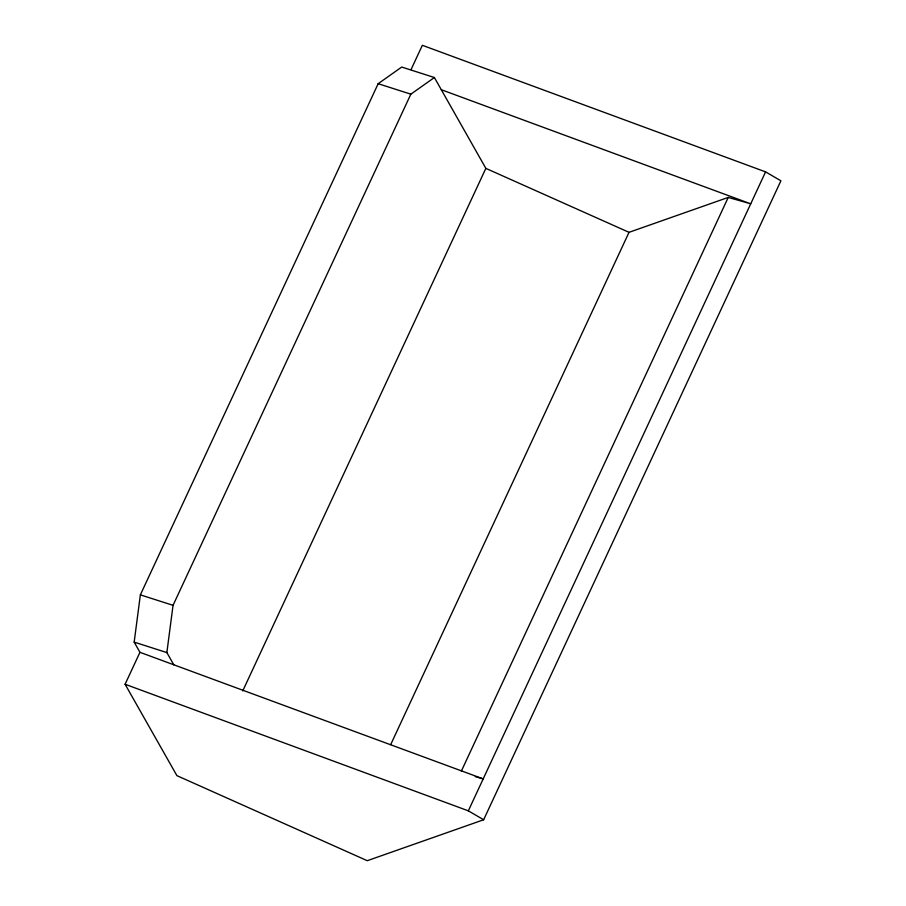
<?xml version="1.0" encoding="UTF-8"?>
<svg xmlns="http://www.w3.org/2000/svg" width="906" height="906" viewBox="0 0 906 906"><rect width="100%" height="100%" fill="white"/><g stroke="black" fill="none" stroke-linecap="round" stroke-linejoin="round"><path stroke-width="1.36" d="M475.265 776.623L483.192 778.888L139.954 652.309L134.179 642.116L140.362 594.868L378.164 83.703L401.709 67.055L434.393 77.52L485.854 168.369L629.024 232.321L728.243 197.417L750.723 203.827L441.301 89.717M173.771 664.778L166.863 652.58L173.046 605.321L410.848 94.167L434.393 77.52M411.052 69.581L422.355 45.3L765.581 171.88L780.904 180.804L483.645 819.76L367.258 860.7L176.919 775.649L125.096 684.257L139.954 652.309M242.751 690.916L485.854 168.369M390.69 744.63L629.024 232.321M461.313 771.199L728.243 197.417M483.645 819.76L468.334 810.836L765.581 171.88M378.164 83.703L410.848 94.167M140.362 594.868L173.046 605.321M134.179 642.116L166.863 652.58M125.096 684.257L468.334 810.836"/></g></svg>
